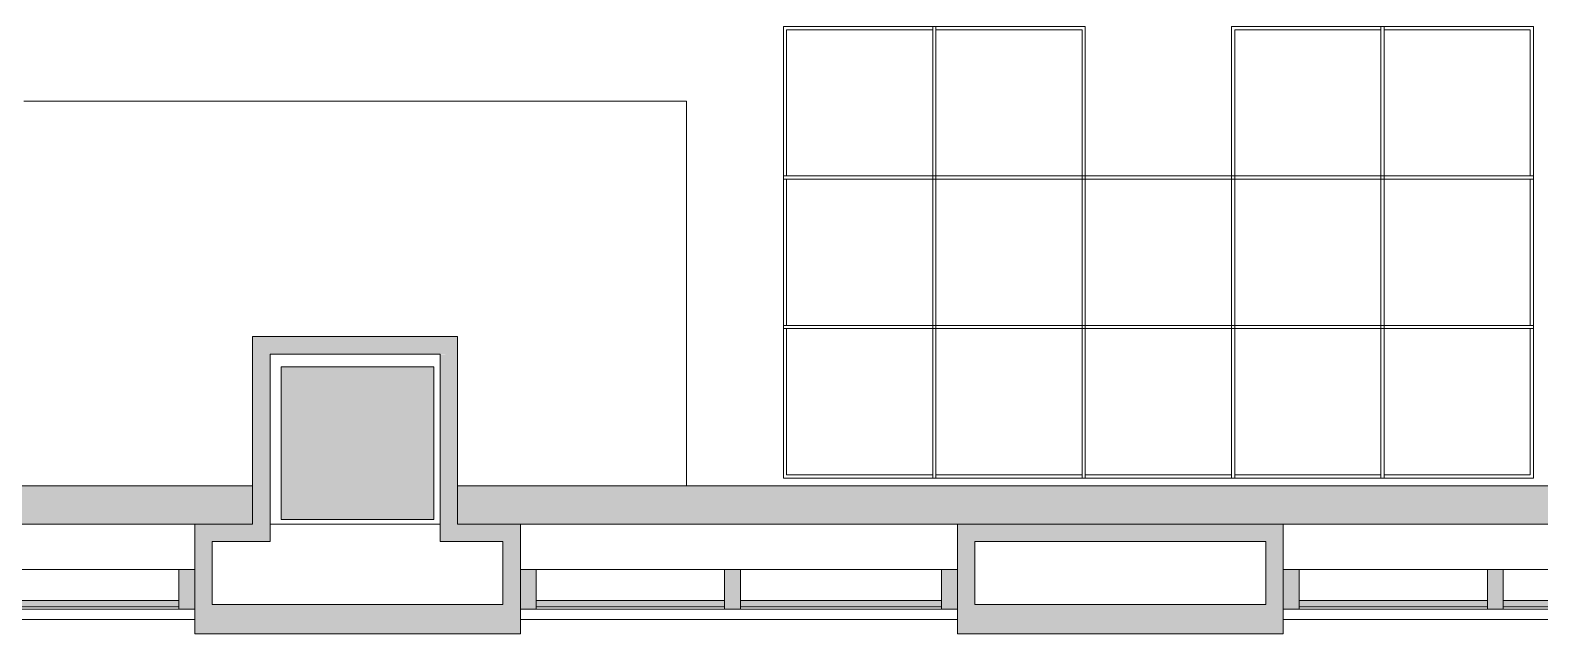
# Model space of a CAD drawing. Header units: inches. Extents: x 45807 to 46964, y -37659 to -36666.
# Drawn here: x 46257.9 to 46495.4, y -37658.8 to -37563.9 of the extents above; entities that cross this region are included whole.
import ezdxf

# ---------------------------------------------------------------- set-up
doc = ezdxf.new("R2010")
doc.units = ezdxf.units.IN
doc.header["$MEASUREMENT"] = 0
for name, color, linetype, lineweight in [('A-CLNG', 13, 'Continuous', 13), ('A-CLNG-PATT', 13, 'Continuous', 13), ('A-GENM', 13, 'Continuous', 9), ('A-GLAZ-CURT', 52, 'Continuous', 13), ('A-GLAZ-CWMG', 51, 'Continuous', 13), ('A-WALL', 113, 'Continuous', 13), ('A-WALL-PATT', 111, 'Continuous', 13), ('I-WALL', 2, 'Continuous', 13), ('S-COLS', 52, 'Continuous', 13)]:
    doc.layers.add(name, color=color, linetype=linetype, lineweight=lineweight)

# ---------------------------------------------------------------- blocks, each defined once
blk = doc.blocks.new('Concrete-Rectangular-Column - 24 x 24-4718055-FIRST FLOOR RCP')
at = {"layer": 'S-COLS', "lineweight": 9}
blk.add_hatch(color=7, dxfattribs=at).paths.add_polyline_path([(11.88, -12), (12, -12), (12, 12), (-12, 12), (-12, -12), (-11.3, -12)], flags=0)
at = {"layer": 'S-COLS', "color": 8, "lineweight": 20}
for p, q in [((-12, 12), (12, 12)), ((-12, -12), (-12, 12)), ((12, 12), (12, -12)), ((12, -12), (-12, -12))]:
    blk.add_line(p, q, dxfattribs=at)
blk = doc.blocks.new('Rectangular Mullion - 2_5_ x 5_ rectangular 2-4798530-FIRST FLOOR RCP')
at = {"layer": 'A-GLAZ-CWMG', "lineweight": 9}
blk.add_hatch(color=7, dxfattribs=at).paths.add_polyline_path([(0, 2.13), (0, -4.12), (-2.5, -4.12), (-2.5, 2.13)], flags=0)
at = {"layer": 'A-GLAZ-CWMG', "color": 8, "lineweight": 20}
for p, q in [((0, 2.13), (-2.5, 2.13)), ((-2.5, 2.13), (-2.5, -4.12)), ((0, -4.12), (0, 2.13)), ((-2.5, -4.12), (0, -4.12))]:
    blk.add_line(p, q, dxfattribs=at)
blk = doc.blocks.new('Rectangular Mullion - 2_5_ x 5_ rectangular 2-4799325-FIRST FLOOR RCP')
at = {"layer": 'A-GLAZ-CWMG', "lineweight": 9}
for p, q in [((46009.68, -37648.72), (46041.31, -37648.72)), ((46009.68, -37654.97), (46041.31, -37654.97))]:
    blk.add_line(p, q, dxfattribs=at)
blk = doc.blocks.new('System Panel - Glazed-4799329-FIRST FLOOR RCP')
at = {"layer": 'A-GLAZ-CURT', "lineweight": 9}
blk.add_hatch(color=7, dxfattribs=at).paths.add_polyline_path([(14.81, -1.75), (14.81, -0.75), (-14.81, -0.75), (-14.81, -1.75), (14.38, -1.75)], flags=0)
at = {"layer": 'A-GLAZ-CURT', "color": 8, "lineweight": 20}
for p, q in [((-14.81, -1.75), (-14.81, -0.75)), ((-14.81, -0.75), (14.81, -0.75)), ((14.81, -1.75), (-14.81, -1.75)), ((14.81, -0.75), (14.81, -1.75))]:
    blk.add_line(p, q, dxfattribs=at)
blk = doc.blocks.new('Rectangular Mullion - 2_5_ x 5_ rectangular 2-4798535-FIRST FLOOR RCP')
at = {"layer": 'A-GLAZ-CWMG', "lineweight": 9}
blk.add_hatch(color=7, dxfattribs=at).paths.add_polyline_path([(-2.5, 2.13), (-2.5, -4.12), (0, -4.12), (0, 2.13)], flags=0)
at = {"layer": 'A-GLAZ-CWMG', "color": 8, "lineweight": 20}
for p, q in [((-2.5, 2.13), (0, 2.13)), ((-2.5, -4.12), (-2.5, 2.13)), ((0, 2.13), (0, -4.12)), ((0, -4.12), (-2.5, -4.12))]:
    blk.add_line(p, q, dxfattribs=at)
blk = doc.blocks.new('System Panel - Glazed-4799330-FIRST FLOOR RCP')
at = {"layer": 'A-GLAZ-CURT', "lineweight": 9}
blk.add_hatch(color=7, dxfattribs=at).paths.add_polyline_path([(-15.81, -1.75), (15.81, -1.75), (15.81, -0.75), (-15.81, -0.75)], flags=0)
at = {"layer": 'A-GLAZ-CURT', "color": 8, "lineweight": 20}
for p, q in [((-15.81, -1.75), (-15.81, -0.75)), ((-15.81, -0.75), (15.81, -0.75)), ((15.81, -1.75), (-15.81, -1.75)), ((15.81, -0.75), (15.81, -1.75))]:
    blk.add_line(p, q, dxfattribs=at)
blk = doc.blocks.new('Rectangular Mullion - 2_5_ x 5_ rectangular 2-4799327-FIRST FLOOR RCP')
at = {"layer": 'A-GLAZ-CWMG', "lineweight": 9}
for p, q in [((45977.56, -37648.72), (46007.18, -37648.72)), ((45977.56, -37654.97), (46007.18, -37654.97))]:
    blk.add_line(p, q, dxfattribs=at)
blk = doc.blocks.new('Rectangular Mullion - 2_5_ x 5_ rectangular 2-4799328-FIRST FLOOR RCP')
at = {"layer": 'A-GLAZ-CWMG', "lineweight": 9}
blk.add_hatch(color=7, dxfattribs=at).paths.add_polyline_path([(0.25, 2.13), (0.25, -4.12), (-2.25, -4.12), (-2.25, 2.13)], flags=0)
at = {"layer": 'A-GLAZ-CWMG', "color": 8, "lineweight": 20}
for p, q in [((0.25, 2.13), (-2.25, 2.13)), ((-2.25, 2.13), (-2.25, -4.12)), ((0.25, -4.12), (0.25, 2.13)), ((-2.25, -4.12), (0.25, -4.12))]:
    blk.add_line(p, q, dxfattribs=at)
blk = doc.blocks.new('ceiling grid1271 - ceiling grid-5456409-FIRST FLOOR RCP')
at = {"layer": 'A-GENM'}
for p, q in [((46446.93, -37587.35), (46446.93, -37563.35)), ((46446.93, -37563.35), (46470.93, -37563.35)), ((46470.43, -37563.85), (46447.43, -37563.85)), ((46447.43, -37563.85), (46447.43, -37586.85)), ((46470.43, -37586.85), (46470.43, -37563.85)), ((46470.93, -37563.35), (46470.93, -37587.35)), ((46470.93, -37587.35), (46446.93, -37587.35)), ((46447.43, -37586.85), (46470.43, -37586.85))]:
    blk.add_line(p, q, dxfattribs=at)
blk = doc.blocks.new('ceiling grid1272 - ceiling grid-5456429-FIRST FLOOR RCP')
at = {"layer": 'A-GENM'}
for p, q in [((46470.43, -37587.35), (46470.43, -37563.35)), ((46470.43, -37563.35), (46494.43, -37563.35)), ((46493.93, -37563.85), (46470.93, -37563.85)), ((46470.93, -37563.85), (46470.93, -37586.85)), ((46493.93, -37586.85), (46493.93, -37563.85)), ((46494.43, -37563.35), (46494.43, -37587.35)), ((46494.43, -37587.35), (46470.43, -37587.35)), ((46470.93, -37586.85), (46493.93, -37586.85))]:
    blk.add_line(p, q, dxfattribs=at)
blk = doc.blocks.new('ceiling grid1273 - ceiling grid-5456449-FIRST FLOOR RCP')
at = {"layer": 'A-GENM'}
for p, q in [((46446.93, -37610.85), (46446.93, -37586.85)), ((46446.93, -37586.85), (46470.93, -37586.85)), ((46470.43, -37587.35), (46447.43, -37587.35)), ((46447.43, -37587.35), (46447.43, -37610.35)), ((46470.43, -37610.35), (46470.43, -37587.35)), ((46470.93, -37586.85), (46470.93, -37610.85)), ((46447.43, -37610.35), (46470.43, -37610.35)), ((46470.93, -37610.85), (46446.93, -37610.85))]:
    blk.add_line(p, q, dxfattribs=at)
blk = doc.blocks.new('ceiling grid1274 - ceiling grid-5456469-FIRST FLOOR RCP')
at = {"layer": 'A-GENM'}
for p, q in [((46470.43, -37610.85), (46470.43, -37586.85)), ((46470.43, -37586.85), (46494.43, -37586.85)), ((46493.93, -37587.35), (46470.93, -37587.35)), ((46470.93, -37587.35), (46470.93, -37610.35)), ((46493.93, -37610.35), (46493.93, -37587.35)), ((46494.43, -37586.85), (46494.43, -37610.85)), ((46470.93, -37610.35), (46493.93, -37610.35)), ((46494.43, -37610.85), (46470.43, -37610.85))]:
    blk.add_line(p, q, dxfattribs=at)
blk = doc.blocks.new('ceiling grid1275 - ceiling grid-5456489-FIRST FLOOR RCP')
at = {"layer": 'A-GENM'}
for p, q in [((46376.43, -37610.85), (46376.43, -37586.85)), ((46376.43, -37586.85), (46400.43, -37586.85)), ((46399.93, -37587.35), (46376.93, -37587.35)), ((46376.93, -37587.35), (46376.93, -37610.35)), ((46399.93, -37610.35), (46399.93, -37587.35)), ((46400.43, -37586.85), (46400.43, -37610.85)), ((46376.93, -37610.35), (46399.93, -37610.35)), ((46400.43, -37610.85), (46376.43, -37610.85))]:
    blk.add_line(p, q, dxfattribs=at)
blk = doc.blocks.new('ceiling grid1276 - ceiling grid-5456509-FIRST FLOOR RCP')
at = {"layer": 'A-GENM'}
for p, q in [((46399.93, -37610.85), (46399.93, -37586.85)), ((46399.93, -37586.85), (46423.93, -37586.85)), ((46423.43, -37587.35), (46400.43, -37587.35)), ((46400.43, -37587.35), (46400.43, -37610.35)), ((46423.43, -37610.35), (46423.43, -37587.35)), ((46423.93, -37586.85), (46423.93, -37610.85)), ((46400.43, -37610.35), (46423.43, -37610.35)), ((46423.93, -37610.85), (46399.93, -37610.85))]:
    blk.add_line(p, q, dxfattribs=at)
blk = doc.blocks.new('ceiling grid1277 - ceiling grid-5456529-FIRST FLOOR RCP')
at = {"layer": 'A-GENM'}
for p, q in [((46423.43, -37610.85), (46423.43, -37586.85)), ((46423.43, -37586.85), (46447.43, -37586.85)), ((46446.93, -37587.35), (46423.93, -37587.35)), ((46423.93, -37587.35), (46423.93, -37610.35)), ((46446.93, -37610.35), (46446.93, -37587.35)), ((46447.43, -37586.85), (46447.43, -37610.85)), ((46423.93, -37610.35), (46446.93, -37610.35)), ((46447.43, -37610.85), (46423.43, -37610.85))]:
    blk.add_line(p, q, dxfattribs=at)
blk = doc.blocks.new('ceiling grid1278 - ceiling grid-5456549-FIRST FLOOR RCP')
at = {"layer": 'A-GENM'}
for p, q in [((46376.43, -37587.35), (46376.43, -37563.35)), ((46376.43, -37563.35), (46400.43, -37563.35)), ((46399.93, -37563.85), (46376.93, -37563.85)), ((46376.93, -37563.85), (46376.93, -37586.85)), ((46399.93, -37586.85), (46399.93, -37563.85)), ((46400.43, -37563.35), (46400.43, -37587.35)), ((46400.43, -37587.35), (46376.43, -37587.35)), ((46376.93, -37586.85), (46399.93, -37586.85))]:
    blk.add_line(p, q, dxfattribs=at)
blk = doc.blocks.new('ceiling grid1279 - ceiling grid-5456569-FIRST FLOOR RCP')
at = {"layer": 'A-GENM'}
for p, q in [((46399.93, -37587.35), (46399.93, -37563.35)), ((46399.93, -37563.35), (46423.93, -37563.35)), ((46423.43, -37563.85), (46400.43, -37563.85)), ((46400.43, -37563.85), (46400.43, -37586.85)), ((46423.43, -37586.85), (46423.43, -37563.85)), ((46423.93, -37563.35), (46423.93, -37587.35)), ((46423.93, -37587.35), (46399.93, -37587.35)), ((46400.43, -37586.85), (46423.43, -37586.85))]:
    blk.add_line(p, q, dxfattribs=at)
blk = doc.blocks.new('ceiling grid1281 - ceiling grid-5456647-FIRST FLOOR RCP')
at = {"layer": 'A-GENM'}
for p, q in [((46446.93, -37634.35), (46446.93, -37610.35)), ((46446.93, -37610.35), (46470.93, -37610.35)), ((46470.93, -37610.35), (46470.93, -37634.35)), ((46470.43, -37610.85), (46447.43, -37610.85)), ((46447.43, -37610.85), (46447.43, -37633.85)), ((46470.43, -37633.85), (46470.43, -37610.85)), ((46447.43, -37633.85), (46470.43, -37633.85)), ((46470.93, -37634.35), (46446.93, -37634.35))]:
    blk.add_line(p, q, dxfattribs=at)
blk = doc.blocks.new('ceiling grid1282 - ceiling grid-5456667-FIRST FLOOR RCP')
at = {"layer": 'A-GENM'}
for p, q in [((46470.43, -37634.35), (46470.43, -37610.35)), ((46470.43, -37610.35), (46494.43, -37610.35)), ((46494.43, -37610.35), (46494.43, -37634.35)), ((46493.93, -37610.85), (46470.93, -37610.85)), ((46470.93, -37610.85), (46470.93, -37633.85)), ((46493.93, -37633.85), (46493.93, -37610.85)), ((46470.93, -37633.85), (46493.93, -37633.85)), ((46494.43, -37634.35), (46470.43, -37634.35))]:
    blk.add_line(p, q, dxfattribs=at)
blk = doc.blocks.new('ceiling grid1283 - ceiling grid-5456687-FIRST FLOOR RCP')
at = {"layer": 'A-GENM'}
for p, q in [((46376.43, -37634.35), (46376.43, -37610.35)), ((46376.43, -37610.35), (46400.43, -37610.35)), ((46400.43, -37610.35), (46400.43, -37634.35)), ((46399.93, -37610.85), (46376.93, -37610.85)), ((46376.93, -37610.85), (46376.93, -37633.85)), ((46399.93, -37633.85), (46399.93, -37610.85)), ((46376.93, -37633.85), (46399.93, -37633.85)), ((46400.43, -37634.35), (46376.43, -37634.35))]:
    blk.add_line(p, q, dxfattribs=at)
blk = doc.blocks.new('ceiling grid1284 - ceiling grid-5456707-FIRST FLOOR RCP')
at = {"layer": 'A-GENM'}
for p, q in [((46399.93, -37634.35), (46399.93, -37610.35)), ((46399.93, -37610.35), (46423.93, -37610.35)), ((46423.93, -37610.35), (46423.93, -37634.35)), ((46423.43, -37610.85), (46400.43, -37610.85)), ((46400.43, -37610.85), (46400.43, -37633.85)), ((46423.43, -37633.85), (46423.43, -37610.85)), ((46400.43, -37633.85), (46423.43, -37633.85)), ((46423.93, -37634.35), (46399.93, -37634.35))]:
    blk.add_line(p, q, dxfattribs=at)
blk = doc.blocks.new('ceiling grid1285 - ceiling grid-5456727-FIRST FLOOR RCP')
at = {"layer": 'A-GENM'}
for p, q in [((46423.43, -37634.35), (46423.43, -37610.35)), ((46423.43, -37610.35), (46447.43, -37610.35)), ((46447.43, -37610.35), (46447.43, -37634.35)), ((46446.93, -37610.85), (46423.93, -37610.85)), ((46423.93, -37610.85), (46423.93, -37633.85)), ((46446.93, -37633.85), (46446.93, -37610.85)), ((46423.93, -37633.85), (46446.93, -37633.85)), ((46447.43, -37634.35), (46423.43, -37634.35))]:
    blk.add_line(p, q, dxfattribs=at)

msp = doc.modelspace()

# ---------------------------------------------------------------- hatches: boundary and pattern name
at = {"layer": 'A-CLNG-PATT'}
h = msp.add_hatch(dxfattribs=at)
h.set_pattern_fill('FP_1', color=256, style=0, pattern_type=2)
h.set_pattern_definition([(0, (0, 0), (15.36, 3.84), [1.267, -10.253, 1.267, -10.253, -61.44]), (0, (0, 0), (15.36, 3.84), [-23.04, 1.267, -21.773, 1.267, -10.253, -26.88]), (0, (0, 0), (15.36, 3.84), [-57.6, 1.267, -6.413, 1.267, -17.933]), (120, (5.76, 1.92), (-11.00553755, 11.3821502), [1.267, -10.253, 1.267, -10.253, -61.44]), (120, (5.76, 1.92), (-11.00553755, 11.3821502), [-23.04, 1.267, -21.773, 1.267, -10.253, -26.88]), (120, (5.76, 1.92), (-11.00553755, 11.3821502), [-57.6, 1.267, -6.413, 1.267, -17.933]), (240, (7.68, 9.6), (-4.35446245, -15.2221502), [1.267, -10.253, 1.267, -10.253, -61.44]), (240, (7.68, 9.6), (-4.35446245, -15.2221502), [-23.04, 1.267, -21.773, 1.267, -10.253, -26.88]), (240, (7.68, 9.6), (-4.35446245, -15.2221502), [-57.6, 1.267, -6.413, 1.267, -17.933])])
h.paths.add_polyline_path([(46528.43, -37641.6), (46533.43, -37641.6), (46533.43, -37635.6), (46527.56, -37635.6), (46527.56, -37641.6)], flags=0)
h.paths.add_polyline_path([(46406.56, -37641.6), (46523.81, -37641.6), (46523.81, -37635.6), (46325.18, -37635.6), (46325.18, -37641.6), (46405.73, -37641.6)], flags=0)
h.paths.add_polyline_path([(45854.43, -37641.6), (46053.81, -37641.6), (46053.81, -37635.6), (45854.43, -37635.6), (45854.43, -37635.87)], flags=0)
h.paths.add_polyline_path([(45849.43, -37641.6), (45850.68, -37641.6), (45850.68, -37635.6), (45845.06, -37635.6), (45845.06, -37641.6), (45847.15, -37641.6)], flags=0)
h.paths.add_polyline_path([(46166.34, -37641.6), (46292.93, -37641.6), (46292.93, -37635.6), (46084.81, -37635.6), (46084.81, -37641.6), (46163.81, -37641.6)], flags=0)
at = {"layer": 'A-WALL-PATT', "lineweight": 9}
for points in [[(46292.93, -37644.35), (46295.68, -37644.35), (46295.68, -37612.1), (46292.93, -37612.1), (46292.93, -37642.53)], [(46295.68, -37614.85), (46325.18, -37614.85), (46325.18, -37612.1), (46295.68, -37612.1)], [(46322.43, -37644.35), (46325.18, -37644.35), (46325.18, -37614.85), (46322.43, -37614.88), (46322.43, -37641.68)], [(46283.81, -37644.35), (46292.93, -37644.35), (46292.93, -37641.6), (46283.81, -37641.6), (46283.81, -37642.79)], [(46325.93, -37644.35), (46335.06, -37644.35), (46335.06, -37641.6), (46325.18, -37641.6), (46325.18, -37644.35), (46325.47, -37644.35)], [(46403.81, -37654.22), (46406.56, -37654.22), (46406.56, -37641.6), (46403.81, -37641.6)], [(46446.44, -37644.35), (46452.31, -37644.35), (46452.31, -37641.6), (46406.56, -37641.6), (46406.56, -37644.35)], [(46452.31, -37654.22), (46455.06, -37654.22), (46455.06, -37641.6), (46452.31, -37641.6), (46452.31, -37644.35)], [(46286.56, -37654.22), (46286.56, -37644.35), (46283.81, -37644.35), (46283.81, -37654.22)], [(46335.06, -37654.22), (46335.06, -37644.35), (46332.31, -37644.35), (46332.31, -37654.22)], [(46325.93, -37658.85), (46335.06, -37658.85), (46335.06, -37654.22), (46283.81, -37654.22), (46283.81, -37658.85), (46325.18, -37658.85)], [(46455.06, -37658.85), (46455.06, -37654.22), (46403.81, -37654.22), (46403.81, -37658.85), (46405.73, -37658.85)]]:
    msp.add_hatch(color=7, dxfattribs=at).paths.add_polyline_path(points, flags=0)

# ---------------------------------------------------------------- linework, layer by layer
at = {"layer": 'A-CLNG'}
for p, q in [((46256.93, -37575.1), (46361.18, -37575.1)), ((46361.18, -37575.1), (46361.18, -37635.6)), ((46084.81, -37635.6), (46292.93, -37635.6)), ((46325.18, -37635.6), (46523.81, -37635.6)), ((46322.43, -37641.6), (46295.68, -37641.6))]:
    msp.add_line(p, q, dxfattribs=at)
at = {"layer": 'A-WALL', "lineweight": 9}
for p, q in [((46283.81, -37641.6), (46215.06, -37641.6)), ((46403.81, -37641.6), (46335.06, -37641.6)), ((46523.81, -37641.6), (46455.06, -37641.6)), ((46215.06, -37656.6), (46283.81, -37656.6)), ((46335.06, -37656.6), (46403.81, -37656.6)), ((46455.06, -37656.6), (46523.81, -37656.6))]:
    msp.add_line(p, q, dxfattribs=at)
at = {"layer": 'A-WALL', "color": 8, "lineweight": 20}
for p, q in [((46283.81, -37658.85), (46283.81, -37654.22)), ((46286.56, -37654.22), (46332.31, -37654.22)), ((46335.06, -37654.22), (46335.06, -37658.85)), ((46403.81, -37658.85), (46403.81, -37654.22)), ((46406.56, -37654.22), (46452.31, -37654.22)), ((46455.06, -37654.22), (46455.06, -37658.85)), ((46335.06, -37658.85), (46283.81, -37658.85)), ((46455.06, -37658.85), (46403.81, -37658.85))]:
    msp.add_line(p, q, dxfattribs=at)
at = {"layer": 'I-WALL', "color": 8, "lineweight": 20}
for p, q in [((46292.93, -37641.6), (46292.93, -37612.1)), ((46292.93, -37612.1), (46325.18, -37612.1)), ((46325.18, -37612.1), (46325.18, -37641.6)), ((46295.68, -37614.85), (46295.68, -37644.35)), ((46322.43, -37614.85), (46295.68, -37614.85)), ((46322.43, -37644.35), (46322.43, -37614.85)), ((46283.81, -37641.6), (46292.93, -37641.6)), ((46283.81, -37654.22), (46283.81, -37641.6)), ((46325.18, -37641.6), (46335.06, -37641.6)), ((46335.06, -37641.6), (46335.06, -37654.22)), ((46403.81, -37654.22), (46403.81, -37641.6)), ((46403.81, -37641.6), (46455.06, -37641.6)), ((46455.06, -37641.6), (46455.06, -37654.22)), ((46295.68, -37644.35), (46286.56, -37644.35)), ((46286.56, -37644.35), (46286.56, -37654.22)), ((46332.31, -37644.35), (46322.43, -37644.35)), ((46332.31, -37654.22), (46332.31, -37644.35)), ((46406.56, -37644.35), (46406.56, -37654.22)), ((46452.31, -37644.35), (46406.56, -37644.35)), ((46452.31, -37654.22), (46452.31, -37644.35))]:
    msp.add_line(p, q, dxfattribs=at)

# ---------------------------------------------------------------- block references
at = {"layer": 'A-GENM'}
for name in ['ceiling grid1278 - ceiling grid-5456549-FIRST FLOOR RCP', 'ceiling grid1279 - ceiling grid-5456569-FIRST FLOOR RCP', 'ceiling grid1271 - ceiling grid-5456409-FIRST FLOOR RCP', 'ceiling grid1272 - ceiling grid-5456429-FIRST FLOOR RCP', 'ceiling grid1275 - ceiling grid-5456489-FIRST FLOOR RCP', 'ceiling grid1276 - ceiling grid-5456509-FIRST FLOOR RCP', 'ceiling grid1277 - ceiling grid-5456529-FIRST FLOOR RCP', 'ceiling grid1273 - ceiling grid-5456449-FIRST FLOOR RCP', 'ceiling grid1274 - ceiling grid-5456469-FIRST FLOOR RCP', 'ceiling grid1283 - ceiling grid-5456687-FIRST FLOOR RCP', 'ceiling grid1284 - ceiling grid-5456707-FIRST FLOOR RCP', 'ceiling grid1285 - ceiling grid-5456727-FIRST FLOOR RCP', 'ceiling grid1281 - ceiling grid-5456647-FIRST FLOOR RCP', 'ceiling grid1282 - ceiling grid-5456667-FIRST FLOOR RCP']:
    msp.add_blockref(name, (0, 0), dxfattribs=at)
at = {"layer": 'A-GLAZ-CURT', "lineweight": 9}
for name, p in [('System Panel - Glazed-4799330-FIRST FLOOR RCP', (46265.5, -37652.85)), ('System Panel - Glazed-4799329-FIRST FLOOR RCP', (46352.37, -37652.85)), ('System Panel - Glazed-4799330-FIRST FLOOR RCP', (46385.5, -37652.85)), ('System Panel - Glazed-4799329-FIRST FLOOR RCP', (46472.37, -37652.85)), ('System Panel - Glazed-4799330-FIRST FLOOR RCP', (46505.5, -37652.85))]:
    msp.add_blockref(name, p, dxfattribs=at)
at = {"layer": 'A-GLAZ-CWMG', "lineweight": 9}
for name, p in [('Rectangular Mullion - 2_5_ x 5_ rectangular 2-4799325-FIRST FLOOR RCP', (240, 0)), ('Rectangular Mullion - 2_5_ x 5_ rectangular 2-4799327-FIRST FLOOR RCP', (360, 0)), ('Rectangular Mullion - 2_5_ x 5_ rectangular 2-4799325-FIRST FLOOR RCP', (360, 0)), ('Rectangular Mullion - 2_5_ x 5_ rectangular 2-4799327-FIRST FLOOR RCP', (480, 0)), ('Rectangular Mullion - 2_5_ x 5_ rectangular 2-4799325-FIRST FLOOR RCP', (480, 0))]:
    msp.add_blockref(name, p, dxfattribs=at)
at = {"layer": 'A-GLAZ-CWMG', "lineweight": 9, "extrusion": (0, 0, -1), "rotation": 180}
for name, p in [('Rectangular Mullion - 2_5_ x 5_ rectangular 2-4798530-FIRST FLOOR RCP', (-46283.81, -37652.85)), ('Rectangular Mullion - 2_5_ x 5_ rectangular 2-4799328-FIRST FLOOR RCP', (-46369.43, -37652.85)), ('Rectangular Mullion - 2_5_ x 5_ rectangular 2-4798530-FIRST FLOOR RCP', (-46403.81, -37652.85)), ('Rectangular Mullion - 2_5_ x 5_ rectangular 2-4799328-FIRST FLOOR RCP', (-46489.43, -37652.85))]:
    msp.add_blockref(name, p, dxfattribs=at)
at = {"layer": 'A-GLAZ-CWMG', "lineweight": 9, "rotation": 180}
for p in [(46335.06, -37652.85), (46455.06, -37652.85)]:
    msp.add_blockref('Rectangular Mullion - 2_5_ x 5_ rectangular 2-4798535-FIRST FLOOR RCP', p, dxfattribs=at)
at = {"layer": 'S-COLS', "lineweight": 9}
msp.add_blockref('Concrete-Rectangular-Column - 24 x 24-4718055-FIRST FLOOR RCP', (46309.43, -37628.85), dxfattribs=at)

doc.saveas('drawing.dxf')
